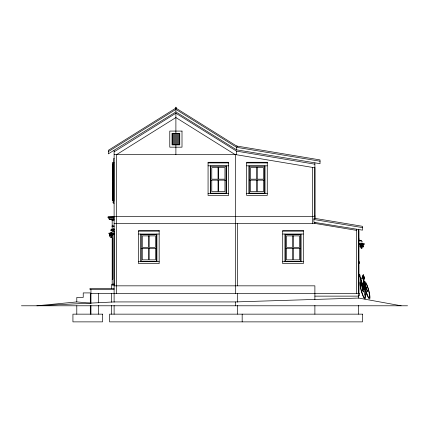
<?xml version="1.0" encoding="UTF-8"?>
<svg xmlns="http://www.w3.org/2000/svg" width="429" height="429" viewBox="0 0 429 429"><rect width="100%" height="100%" fill="white"/><g stroke="black" fill="none" stroke-linecap="round" stroke-linejoin="round"><path stroke-width="0.64" d="M112.655 233.113L112.655 235.87A1.496 1.496 0 0 1 111.218 237.366A1.496 1.496 0 0 1 109.668 235.993L109.663 233.237M111.084 237.366L111.084 233.113M111.229 237.366L111.229 233.113M111.32 229.869L111.32 229.531M113.862 231.161L113.862 228.244M114.114 284.507L114.114 231.21M236.54 154.563L236.54 151.126L175.89 113.218L114.114 151.828M314.886 215.803L315.047 218.377L313.921 218.377L313.921 222.292L362.505 230.148L362.505 226.314L314.886 218.377L314.886 162.897M113.192 202.424C113.17 204.612 113.176 198.085 113.208 200.011M111.218 219.203L112.023 220.511L114.114 220.511M111.218 229.687L112.023 230.99L114.114 230.99M363.642 279.563L363.653 277.96L362.972 276.206M113.353 201.217L113.31 203.11L114.114 203.148M359.411 263.637L359.448 261.749L358.966 261.706M112.183 279.563L112.827 279.081L112.827 237.897L112.183 237.414L112.183 284.583M108.323 151.609L175.89 109.379L236.54 147.286L320.034 161.202M175.89 109.379L175.89 111.931L108.323 153.861L108.323 150.322L175.89 108.092L237.602 146.659M116.688 154.563L175.89 117.562L234.974 154.494L312.634 167.433L314.886 167.433L314.886 216.339L114.114 216.339M90.305 303.115L76.791 301.925L36.894 305.786L114.114 301.925L235.414 301.925L358.644 298.064L401.115 305.786M114.114 217.439L108.022 217.439L108.022 216.983L114.114 216.591M114.114 284.813C110.033 285.666 112.141 283.542 114.114 284.148M361.781 244.01L362.526 244.01M172.367 134.293L179.413 134.293M172.367 135.258L179.413 135.258M172.367 136.224L179.413 136.224M172.367 137.189L179.413 137.189M172.367 138.154L179.413 138.154M172.367 139.119L179.413 139.119M172.367 140.085L179.413 140.085M172.367 141.05L179.413 141.05M172.367 142.015L179.413 142.015M172.367 142.98L179.413 142.98M172.367 143.946L179.413 143.946M114.114 154.563L235.414 154.563L235.414 293.559M114.114 158.424L113.792 158.424L113.792 161.964M208.065 162.929L228.657 162.929M246.675 162.929L267.267 162.929M113.615 164.377L112.865 164.377L112.865 180.947L113.615 180.947M113.294 164.559L113.578 164.559M113.294 165.524L113.578 165.524M208.065 165.825L228.657 165.825M246.675 165.825L267.267 165.825M113.294 166.49L113.578 166.49M113.294 167.455L113.578 167.455M113.294 168.42L113.578 168.42M113.294 169.385L113.578 169.385M113.294 170.351L113.578 170.351M113.294 171.316L113.578 171.316M113.294 172.281L113.578 172.281M113.294 173.246L113.578 173.246M113.294 174.212L113.578 174.212M113.294 175.177L113.578 175.177M113.294 176.142L113.578 176.142M113.294 177.107L113.578 177.107M113.294 178.073L113.578 178.073M113.294 179.038L113.578 179.038M113.294 180.003L113.578 180.003M210.639 180.142L226.083 180.142M249.249 180.142L264.693 180.142M113.615 182.234L112.865 182.234L112.865 198.804L113.615 198.804M113.294 182.432L113.578 182.432M113.294 183.398L113.578 183.398M113.294 184.363L113.578 184.363M113.294 185.328L113.578 185.328M113.294 186.293L113.578 186.293M113.294 187.258L113.578 187.258M113.294 188.224L113.578 188.224M113.294 189.189L113.578 189.189M113.294 190.154L113.578 190.154M113.294 191.119L113.578 191.119M113.294 192.085L113.578 192.085M113.294 193.05L113.578 193.05M208.065 193.495L228.657 193.495M246.675 193.495L267.267 193.495M113.294 194.015L113.578 194.015M113.294 194.981L113.578 194.981M113.294 195.946L113.578 195.946M113.294 196.911L113.578 196.911M113.294 197.876L113.578 197.876M113.176 201.217L113.996 201.217M108.022 216.983L114.114 216.983M114.114 218.72L109.02 218.72L108.103 217.439M114.114 219.203L109.449 219.364M114.114 219.364L109.127 219.364L109.127 218.72M114.114 223.418L314.886 223.418L356.392 230.335M114.114 225.986C110.596 225.145 111.61 227.445 114.114 226.625M114.114 229.209L111.057 229.204L111.057 229.687L114.114 229.687M358.644 230.496L358.966 230.496L358.966 293.559M110.419 230.684L111.921 230.684M138.567 231.14L159.159 231.14M282.711 231.14L303.303 231.14M110.017 232.4L111.744 232.4M111.481 232.4L112.296 232.4M108.398 233.237L113.916 233.237M112.183 233.885L114.114 233.885M138.567 234.036L159.159 234.036M282.711 234.036L303.303 234.036M109.529 234.213L112.789 234.213M109.631 234.357L112.789 234.357M112.183 234.529L114.114 234.529M109.529 235.65L112.789 235.65M112.773 235.789L109.631 235.789M358.644 238.218L358.966 238.218M358.95 240.304L361.438 240.304L361.438 240.648L358.95 240.653M360.864 241.463L362.366 241.463M360.462 243.173L362.741 243.173M361.663 243.173L361.781 243.811L361.926 243.173M359.969 243.72L360.103 246.648A1.496 1.496 0 0 0 361.54 248.139A1.496 1.496 0 0 0 363.09 246.766L363.095 243.769M359.99 244.01L358.714 244.01L364.505 244.01L363.213 244.01M363.24 245.131L359.985 244.986L363.202 245.131M363.24 246.423L360.231 246.423M363.229 246.568L359.985 246.568M141.141 248.353L156.585 248.353M285.285 248.353L300.729 248.353M138.567 261.706L159.159 261.706M282.711 261.706L303.303 261.706M362.966 276.196L362.537 276.153L364.548 282.368L364.607 282.003A8.95 1.501 74.8 0 1 369.144 291.859A8.95 1.501 74.8 0 1 368.195 297.442A8.95 1.501 74.8 0 1 364.462 282.867L364.044 281.322L364.982 290.497L366.302 293.425L365.669 292.819A2.928 0.493 74.8 0 1 365.921 295.286A2.928 0.493 74.8 0 1 365.02 293.94L365.159 294.68A8.95 1.501 74.8 0 1 364.087 298.193A8.95 1.501 74.8 0 1 360.435 287.398A8.95 1.501 74.8 0 1 360.875 282.003L361.229 282.513L360.494 278.442L359.582 275.643L358.853 274.742M114.114 284.872L111.701 284.872L111.701 288.411M114.114 285.837L314.886 285.837L314.886 299.539M114.114 288.411L89.983 288.411L89.983 289.537L114.114 289.537M90.948 293.559L359.609 293.559L359.609 295.49L358.644 295.49M314.886 296.133L358.644 296.133M21.45 305.786L407.55 305.786M236.54 145.999L320.034 159.915L320.034 163.674L236.54 149.839L175.89 111.931M236.54 151.126L314.886 164.184M313.921 219.503L362.505 227.601M359.052 274.206L359.867 274.732L360.038 275.643L359.759 275.643L360.548 278.099L363.009 278.067C360.993 273.874 363.583 276.78 363.218 274.512L364.57 278.518L363.706 275.96L364.221 279.617L363.819 280.142M113.181 202.89L113.17 202.424M361.674 243.769L361.674 248.139M361.529 243.769L361.529 248.139M358.896 239.017L358.896 241.94M358.644 229.209L358.644 298.134M358.644 305.475L358.644 314.151M356.392 229.209L356.392 293.559M314.886 222.131L314.886 223.418M314.886 305.475L314.886 314.151M312.634 167.433L312.634 223.418M301.051 234.036L301.051 261.706M299.603 248.353L299.603 259.856L293.329 259.856L293.329 248.353M293.329 235.886L293.329 247.388L299.603 247.388L299.603 235.886L286.411 235.886L286.411 247.388L292.685 247.388L292.685 235.886M292.685 248.353L292.685 259.856L286.411 259.856L286.411 248.353M284.963 234.036L284.963 261.706M265.015 165.825L265.015 193.495M263.567 180.142L263.567 191.645L257.293 191.645L257.293 180.142M257.293 167.675L257.293 179.177L263.567 179.177L263.567 167.675L250.375 167.675L250.375 179.177L256.649 179.177L256.649 167.675M256.649 180.142L256.649 191.645L250.375 191.645L250.375 180.142M248.927 165.825L248.927 193.495M242.171 314.151L242.171 321.873M237.666 223.418L237.666 285.837M237.666 293.559L237.666 302.193M237.666 305.518L237.666 314.151M236.54 147.286L236.54 149.839M235.414 301.925L235.414 305.786M226.405 165.825L226.405 193.495M224.957 180.142L224.957 191.645L218.683 191.645L218.683 180.142M218.683 167.675L218.683 179.177L224.957 179.177L224.957 167.675L211.765 167.675L211.765 179.177L218.039 179.177L218.039 167.675M218.039 180.142L218.039 191.645L211.765 191.645L211.765 180.142M210.317 165.825L210.317 193.495M176.394 108.408L176.394 107.523L175.89 107.127L175.386 107.523L175.386 108.408M175.89 113.218L175.89 133.328M175.89 144.911L175.89 154.601M156.907 234.036L156.907 261.706M155.459 248.353L155.459 259.856L149.185 259.856L149.185 248.353M149.185 235.886L149.185 247.388L155.459 247.388L155.459 235.886L142.267 235.886L142.267 247.388L148.541 247.388L148.541 235.886M148.541 248.353L148.541 259.856L142.267 259.856L142.267 248.353M140.819 234.036L140.819 261.706M116.366 154.563L116.366 293.559M114.114 150.541L114.114 302.193M114.114 305.518L114.114 314.151M113.336 162.446L113.336 200.734M113.294 164.377L113.294 180.947M113.294 182.234L113.294 198.804M112.972 162.446L112.972 200.734M112.183 220.511L112.183 225.986M112.183 226.625L112.183 229.209M112.183 230.287L112.183 231.735M111.54 293.559L111.54 302.193M111.54 305.518L111.54 314.151M98.67 293.559L98.67 302.858M98.67 305.518L98.67 314.151M90.948 289.537L90.948 303.523M90.948 305.518L90.948 314.151M90.305 303.534L90.305 292.916L83.226 292.916L83.226 297.42L76.791 297.42L76.791 301.925M90.305 305.523L90.305 314.151M76.791 305.786L76.791 314.151M364.049 289.366L364.039 289.688L361.475 282.867L361.03 280.089L364.049 289.366M367.16 290.487L367.551 291.575L364.902 283.397L365.235 282.856L366.768 285.049A7.77 1.303 74.8 0 1 369.6 296.107A7.77 1.303 74.8 0 1 367.245 294.659A7.77 1.303 74.8 0 1 364.827 283.859L367.16 290.487M360.414 283.113L360.516 286.604A7.765 1.303 74.8 0 0 363.985 297.286A7.765 1.303 74.8 0 0 364.489 292.299L362.854 291.447L361.411 283.542L360.692 282.856L360.414 283.113M364.028 284.154L364.205 284.963L363.25 278.829L360.837 278.984L364.098 289.103L364.693 289.827L364.414 287.071L363.792 285.832L363.567 282.132L364.028 284.154M363.626 276.93L363.942 278.78L363.626 276.93M182.003 131.076L169.777 131.076L169.777 147.163L182.003 147.163L182.003 131.076M179.751 133.328L172.029 133.328L172.029 144.911L179.751 144.911L179.751 133.328M179.429 133.65L172.351 133.65L172.351 144.589L179.429 144.589L179.429 133.65M228.657 162.285L208.065 162.285L208.065 195.426L228.657 195.426L228.657 162.285M267.267 162.285L246.675 162.285L246.675 195.426L267.267 195.426L267.267 162.285M113.98 162.446L112.8 162.446L112.8 200.734L113.98 200.734L113.98 162.446M226.083 166.146L210.639 166.146L210.639 193.173L226.083 193.173L226.083 166.146M264.693 166.146L249.249 166.146L249.249 193.173L264.693 193.173L264.693 166.146M159.159 230.496L138.567 230.496L138.567 263.637L159.159 263.637L159.159 230.496M303.303 230.496L282.711 230.496L282.711 263.637L303.303 263.637L303.303 230.496M156.585 234.357L141.141 234.357L141.141 261.384L156.585 261.384L156.585 234.357M300.729 234.357L285.285 234.357L285.285 261.384L300.729 261.384L300.729 234.357M102.531 314.151L72.93 314.151L72.93 321.873L102.531 321.873L102.531 314.151M362.505 314.151L109.609 314.151L109.609 321.873L362.505 321.873L362.505 314.151M364.248 291.291L362.864 290.749L362.709 290.32L361.636 283.859L364.248 291.291"/></g></svg>
